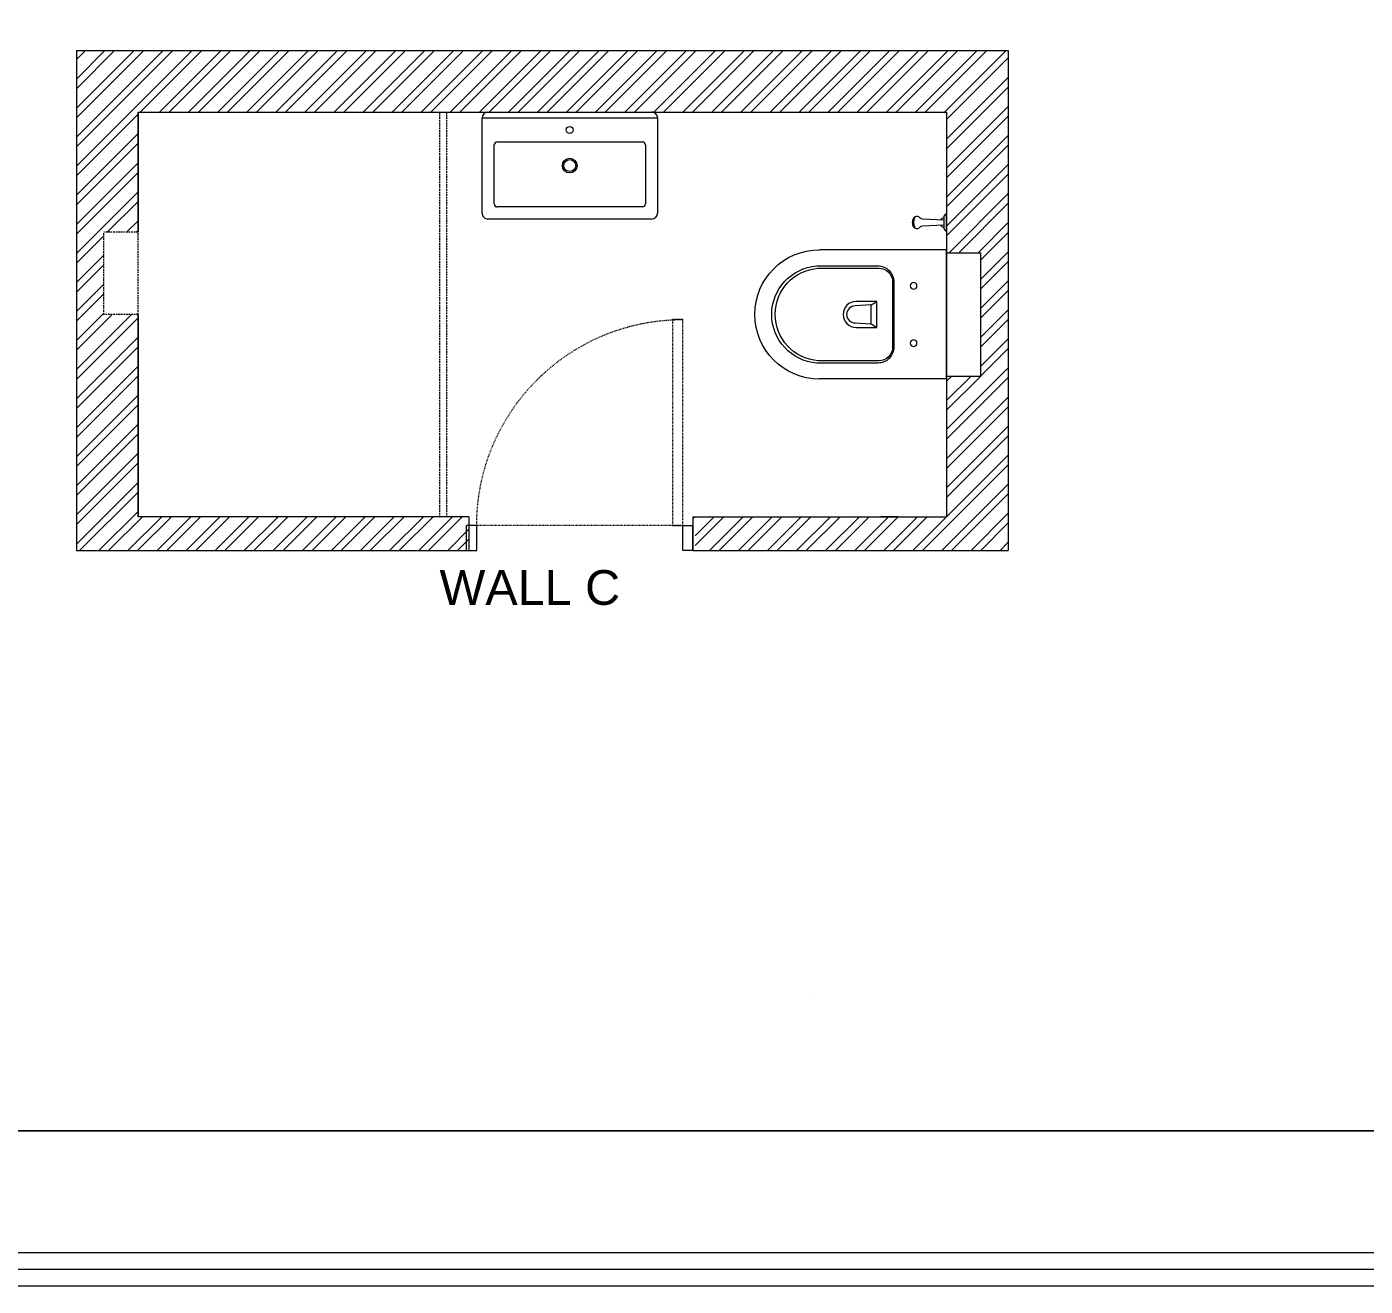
# Model space of a CAD drawing. Header units: inches. Extents: x 213 to 17763, y -4830 to 1802.
# Drawn here: x 7713.5 to 7908.8, y 842.7 to 1026.6 of the extents above; entities that cross this region are included whole.
import ezdxf

# ---------------------------------------------------------------- set-up
doc = ezdxf.new("R2010")
doc.units = ezdxf.units.IN
doc.header["$MEASUREMENT"] = 0
for name, pattern in [('AUDIT_D_060311083008-3', [0]), ('DASHED2', [0.375, 0.25, -0.125]), ('HIDDEN', [0.375, 0.25, -0.125])]:
    doc.linetypes.add(name, pattern=pattern)
for name, color, linetype in [('.', 30, 'Continuous'), ('A-DOOR', 251, 'AUDIT_D_060311083008-3'), ('A-Door-Frame', 1, 'Continuous'), ('A-Door-Swing', 8, 'HIDDEN'), ('PDF2_0', 7, 'Continuous'), ('PDF3_Text', 1, 'Continuous')]:
    doc.layers.add(name, color=color, linetype=linetype)
doc.layers.add('A- FURNITURE', color=8, linetype='Continuous', lineweight=9)
doc.layers.add('ROD', color=7, linetype='Continuous', lineweight=9)
doc.layers.add('PDF2_MK. KITCHEN ESSENTAILS', color=7, linetype='Continuous', true_color=0x767676)
doc.layers.add('PDF3_0', color=7, linetype='Continuous', true_color=0x929498)
doc.styles.add('PDF Arial', font='arial.ttf')

# ---------------------------------------------------------------- blocks, each defined once
blk = doc.blocks.new('*U34')
at = {"layer": 'A-Door-Frame', "lineweight": 5}
for p, q in [((0, -100), (0, 0)), ((900, -100), (900, 0))]:
    blk.add_line(p, q, dxfattribs=at)
for points in [[(0, -100), (40, -100), (40, 0), (0, 0)], [(900, -100), (860, -100), (860, 0), (900, 0)]]:
    blk.add_lwpolyline(points, dxfattribs=at)
at = {"layer": 'A-Door-Swing', "linetype": 'DASHED2', "lineweight": 5}
blk.add_line((47.3, 0), (867.3, 0), dxfattribs=at)
blk.add_lwpolyline([(40, 0), (40, 820), (80, 820), (80, 0)], close=True, dxfattribs=at)
blk.add_arc((40, 0), 820, 360, 90, dxfattribs=at)
blk = doc.blocks.new('wc4')
at = {"color": 0, "lineweight": 5}
for p, q in [((-7.08, 0), (-7.08, -13.97)), ((-7.08, 0), (7.08, 0)), ((7.08, 0), (7.08, -13.97)), ((-1.05, -8.29), (-1.43, -7.67)), ((1.05, -8.29), (1.43, -7.67))]:
    blk.add_line(p, q, dxfattribs=at)
for points in [[(5.33, -7.55, 0.414214), (3.58, -5.8), (-3.59, -5.8, 0.414214), (-5.34, -7.55), (-5.34, -14.24, 0.929975), (5.33, -14.24)], [(5.08, -7.43, 0.414214), (3.58, -5.93), (-3.59, -5.93, 0.414214), (-5.08, -7.43), (-5.08, -14.1, 0.928337), (5.08, -14.1)], [(-1.43, -9.93), (-1.43, -7.67), (1.43, -7.67), (1.43, -9.93, -1)], [(-0.93, -10.05), (-1.05, -8.29), (1.05, -8.29), (0.93, -10.05, -1)]]:
    blk.add_lwpolyline(points, format="xyb", close=True, dxfattribs=at)
for centre in [(-3.15, -3.62), (3.15, -3.62)]:
    blk.add_circle(centre, 0.366, dxfattribs=at)
blk.add_arc((0, -13.97), 7.09, 180, 0, dxfattribs=at)
blk = doc.blocks.new('wb18.')
at = {"color": 0, "lineweight": 5}
for p, q in [((-13.85, 0), (13.85, 0)), ((-14.85, -1), (14.85, -1)), ((-14.85, -17.11), (-14.85, -1)), ((14.85, -1), (14.85, -17.11)), ((-12.795, -15.555), (-12.795, -5.555)), ((-12.295, -5.055), (12.295, -5.055)), ((12.795, -5.555), (12.795, -15.555)), ((13.85, -18.11), (-13.85, -18.11)), ((12.295, -16.055), (-12.295, -16.055))]:
    blk.add_line(p, q, dxfattribs=at)
for centre, radius in [((0, -3.027), 0.586), ((0, -9.055), 1.25), ((0, -9.055), 1)]:
    blk.add_circle(centre, radius, dxfattribs=at)
for centre, radius, start, end in [((13.85, -1), 1, 360, 90), ((-13.85, -1), 1, 90, 180), ((-12.295, -5.555), 0.5, 90, 180), ((12.295, -5.555), 0.5, 360, 90), ((-12.295, -15.555), 0.5, 180, 270), ((12.295, -15.555), 0.5, 270, 0), ((-13.85, -17.11), 1, 180, 270), ((13.85, -17.11), 1, 270, 0)]:
    blk.add_arc(centre, radius, start, end, dxfattribs=at)

msp = doc.modelspace()

# ---------------------------------------------------------------- hatches: boundary and pattern name
at = {"layer": '.', "lineweight": 5}
h = msp.add_hatch(dxfattribs=at)
h.set_pattern_fill('ANSI32', color=1, scale=8)
h.set_pattern_definition([(45, (5949.6843, 363.744), (-2.1213203, 2.1213203), []), (45, (5951.0985, 363.744), (-2.1213203, 2.1213203), [])])
h.paths.add_polyline_path([(7856.7, 1023.11), (7720.69, 1023.11), (7720.69, 950.1), (7777.99, 950.1), (7777.99, 953.76), (7777.99, 955.03), (7729.69, 955.03), (7729.69, 984.57), (7724.69, 984.57), (7724.69, 996.57), (7729.69, 996.57), (7729.69, 1014.11), (7847.7, 1014.11), (7847.7, 996.57), (7847.7, 993.57), (7852.7, 993.57), (7852.7, 975.57), (7847.7, 975.57), (7847.7, 955.03), (7810.65, 955.03), (7810.65, 953.76), (7810.99, 953.76), (7810.99, 950.1), (7856.7, 950.1)])

# ---------------------------------------------------------------- linework, layer by layer
at = {"lineweight": 5}
for p, q in [((7720.69, 1023.11), (7720.69, 950.1)), ((7856.7, 1023.11), (7856.7, 950.1)), ((7729.69, 1014.11), (7729.69, 996.57)), ((7729.69, 996.57), (7729.69, 1014.11)), ((7847.7, 1014.11), (7847.7, 996.57)), ((7847.7, 1002.11), (7847.7, 993.57)), ((7847.7, 993.57), (7852.7, 993.57)), ((7847.7, 993.57), (7847.7, 975.57)), ((7852.7, 975.57), (7852.7, 993.57)), ((7729.69, 984.57), (7729.69, 955.03)), ((7729.69, 955.03), (7729.69, 984.57)), ((7847.7, 975.57), (7852.7, 975.57)), ((7847.7, 975.57), (7847.7, 955.03)), ((7777.99, 955.03), (7729.69, 955.03)), ((7810.65, 955.03), (7810.65, 950.1)), ((7810.65, 955.03), (7847.7, 955.03)), ((7720.69, 950.1), (7777.99, 950.1)), ((7810.65, 950.1), (7856.7, 950.1))]:
    msp.add_line(p, q, dxfattribs=at)
at = {"color": 4, "linetype": 'DASHED2', "lineweight": 5}
for p, q in [((7773.69, 1014.11), (7773.69, 955.03)), ((7774.69, 1014.11), (7774.69, 955.03))]:
    msp.add_line(p, q, dxfattribs=at)
at = {"linetype": 'DASHED2', "lineweight": 5}
for p, q in [((7724.69, 984.57), (7724.69, 996.57)), ((7729.69, 996.57), (7724.69, 996.57)), ((7729.69, 984.57), (7729.69, 996.57)), ((7729.69, 984.57), (7724.6, 984.57))]:
    msp.add_line(p, q, dxfattribs=at)
at = {"layer": 'PDF2_0', "lineweight": 5}
msp.add_lwpolyline([(8022.29, 842.69), (7363.35, 842.69), (7363.35, 1413.74), (8168.71, 1413.74), (8168.71, 989.11, -0.414214)], format="xyb", close=True, dxfattribs=at)
for points in [[(8022.29, 845.12), (7365.77, 845.12), (7365.77, 1411.32), (8166.29, 1411.32), (8166.29, 989.11, -0.414214), (8022.29, 845.12)], [(8022.29, 847.56), (7368.22, 847.56), (7368.22, 1408.88), (8163.85, 1408.88), (8163.85, 989.11, -0.414214), (8022.29, 847.56)]]:
    msp.add_lwpolyline(points, format="xyb", dxfattribs=at)
msp.add_lwpolyline([(7370.66, 1406.44), (8026.93, 1406.44), (8026.93, 865.37), (7370.66, 865.37)], close=True, dxfattribs=at)
at = {"layer": 'PDF2_MK. KITCHEN ESSENTAILS', "lineweight": 5}
msp.add_lwpolyline([(7370.66, 865.37), (8026.93, 865.37), (8026.93, 1406.44), (7370.66, 1406.44)], close=True, dxfattribs=at)
at = {"layer": 'PDF3_0', "color": 251, "lineweight": 5, "true_color": 0x535353}
for points in [[(7844.16, 998.46, -0.144297), (7843.83, 998.64, 0.095032), (7843.62, 998.81, 0.130986), (7843.37, 998.88, 0.130986), (7843.1, 998.82, 0.106533), (7842.87, 998.62, 0.083894), (7842.74, 998.34, 0.072753), (7842.69, 998, 0.072753), (7842.73, 997.64, 0.083894), (7842.87, 997.37, 0.106533), (7843.11, 997.17, 0.130986), (7843.37, 997.1, 0.130986), (7843.62, 997.16, 0.095032), (7843.82, 997.35, -0.144297), (7844.17, 997.51), (7847.28, 997.67)], [(7847.28, 998.86), (7847.28, 997.16, 0.257222), (7847.7, 996.73), (7847.7, 999.28)]]:
    msp.add_lwpolyline(points, format="xyb", dxfattribs=at)
msp.add_lwpolyline([(7847.28, 998.32), (7844.17, 998.49)], dxfattribs=at)
for centre, radius, start, end in [((7844.05, 998), 1.19, 144.4757, 215.5243), ((7847.25, 998.2), 0.453, 88.2367, 161.4606), ((7847.86, 998.66), 0.619, 106.1499, 163.8501), ((7847.25, 997.78), 0.453, 198.5394, 271.7633)]:
    msp.add_arc(centre, radius, start, end, dxfattribs=at)
at = {"layer": 'PDF3_0', "color": 7, "lineweight": 5}
msp.add_arc((7827.96, 988.25), 103.38, 269.9999995148019, 270, dxfattribs=at)
at = {"layer": 'ROD', "color": 0, "lineweight": 5}
for p, q in [((7720.69, 1023.11), (7856.7, 1023.11)), ((7729.69, 1014.11), (7847.7, 1014.11))]:
    msp.add_line(p, q, dxfattribs=at)
for points in [[(7777.99, 955.03), (7777.99, 950.1)], [(7840.59, 955.03), (7838.12, 955.03)]]:
    msp.add_lwpolyline(points, dxfattribs=at)

# ---------------------------------------------------------------- block references
at = {"layer": 'A- FURNITURE', "lineweight": 5}
for name, p, xscale, yscale, zscale, rotation in [('wb18.', (7792.7, 1014.11), 0.8620318860244268, 0.8620318860244268, 0.8620318860244268, 0.001530610481955596), ('wc4', (7847.7, 984.57), -1.329534662868032, 1.329534662868033, 1.329534662868033, 270.0015306104823)]:
    msp.add_blockref(name, p, dxfattribs=dict(at, xscale=xscale, yscale=yscale, zscale=zscale, rotation=rotation))
at = {"layer": 'A-DOOR', "lineweight": 5, "xscale": -0.03666666666666651, "yscale": 0.03666666666666651, "zscale": 0.03666666666666651}
msp.add_blockref('*U34', (7810.65, 953.76), dxfattribs=at)

# ---------------------------------------------------------------- texts
at = {"layer": 'PDF3_Text', "lineweight": 5, "insert": (7773.69, 942.1), "char_height": 5.069, "attachment_point": 7, "style": 'PDF Arial'}
msp.add_mtext('WALL C', dxfattribs=at)

doc.saveas('drawing.dxf')
